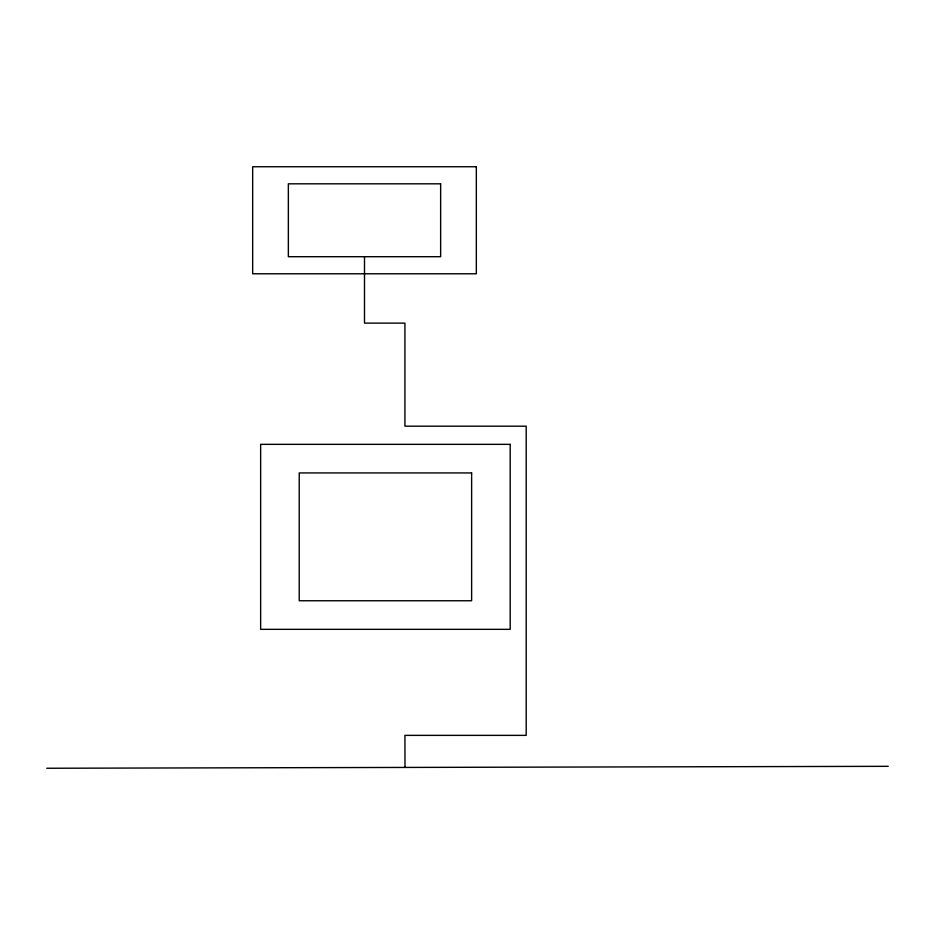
<?xml version="1.0" encoding="UTF-8"?>
<svg xmlns="http://www.w3.org/2000/svg" width="935" height="935" viewBox="0 0 935 935"><rect width="100%" height="100%" fill="white"/><g stroke="black" fill="none" stroke-linecap="round" stroke-linejoin="round"><path stroke-width="1.4" d="M46.75 768.254L888.25 766.326M404.995 767.436L404.925 735.366L526.195 735.366L526.195 426.185L404.925 426.185L404.925 323.124L364.498 323.124L364.498 256.704M476.324 166.746L252.672 166.746L252.672 273.78L476.324 273.78L476.324 166.746M440.642 183.821L288.354 183.821L288.354 256.704L440.642 256.704L440.642 183.821M510.194 444.347L260.655 444.347L260.655 629.337L510.194 629.337L510.194 444.347M471.626 472.935L299.223 472.935L299.223 600.749L471.626 600.749L471.626 472.935"/></g></svg>
